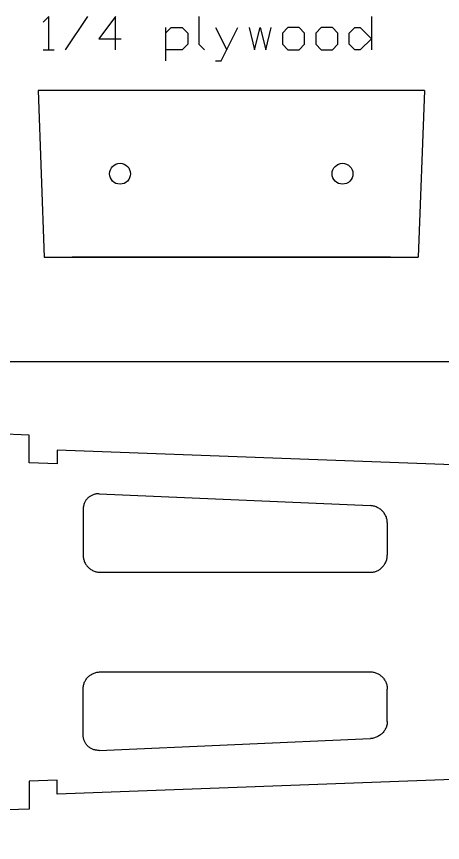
# Model space of a CAD drawing. Extents: x 0.2 to 70.7, y 1.4 to 13.9.
# Drawn here: x 7.01 to 10.84, y 5.77 to 13.2 of the extents above; entities that cross this region are included whole.
import ezdxf

# ---------------------------------------------------------------- set-up
doc = ezdxf.new("R2010")
doc.units = 0
doc.layers.get('0').update_dxf_attribs({"color": 9, "linetype": 'CONTINUOUS'})

msp = doc.modelspace()

# ---------------------------------------------------------------- linework, layer by layer
at = {"color": 7, "linetype": 'CONTINUOUS'}
for p, q in [((10.6779, 12.5354), (7.2056, 12.5354)), ((7.2056, 12.5354), (7.2607, 11.0354)), ((10.6779, 12.5354), (10.6224, 11.0354)), ((7.2607, 11.0354), (10.6224, 11.0354)), ((10.3725, 11.0354), (7.5106, 11.0354)), ((7.1258, 9.4342), (4.111, 9.5455)), ((7.1258, 9.1843), (7.1258, 9.4342)), ((7.3759, 9.2998), (7.3758, 9.175)), ((14.8757, 9.0223), (7.3759, 9.2998)), ((7.3758, 9.175), (7.1258, 9.1843)), ((7.7555, 8.9066), (10.1946, 8.8011)), ((7.6105, 8.771), (7.6105, 8.3528)), ((10.3445, 8.6483), (10.3445, 8.3555)), ((7.7652, 8.2008), (10.1925, 8.2008)), ((7.7652, 7.3052), (10.1925, 7.3052)), ((7.6105, 6.7351), (7.6105, 7.1533)), ((10.3445, 6.8578), (10.3445, 7.1505)), ((7.7555, 6.5995), (10.1946, 6.7049)), ((14.8757, 6.4836), (7.3759, 6.2062)), ((7.3758, 6.331), (7.1258, 6.3218)), ((7.1258, 6.3218), (7.1258, 6.0719)), ((7.3759, 6.2061), (7.3758, 6.331)), ((7.1258, 6.0719), (4.111, 5.9605))]:
    msp.add_line(p, q, dxfattribs=at)
at = {"linetype": 'BYBLOCK', "flags": 128}
for points in [[(7.3012, 12.8994), (7.3012, 13.1994), (7.2512, 13.1494)], [(7.4512, 12.8994), (7.6512, 13.1994)], [(7.9012, 12.8994), (7.9012, 13.1994), (7.7512, 12.9994), (7.9512, 12.9994)], [(8.6512, 13.1994), (8.6512, 12.9494), (8.7012, 12.8994)], [(10.2012, 13.1994), (10.2012, 12.8994)], [(8.3512, 13.0994), (8.3512, 12.7994)], [(8.3512, 13.0494), (8.4012, 13.0994), (8.5012, 13.0994), (8.5512, 13.0494), (8.5512, 12.9494), (8.5012, 12.8994), (8.3512, 12.8994)], [(8.8012, 12.7994), (8.8512, 12.7994), (9.0012, 13.0994)], [(8.8012, 13.0994), (8.9012, 12.8994)], [(9.1012, 13.0994), (9.1512, 12.8994), (9.2012, 13.0994), (9.2512, 12.8994), (9.3012, 13.0994)], [(9.4512, 12.8994), (9.5512, 12.8994), (9.6012, 12.9494), (9.6012, 13.0494), (9.5512, 13.0994), (9.4512, 13.0994), (9.4012, 13.0494), (9.4012, 12.9494), (9.4512, 12.8994)], [(9.7512, 12.8994), (9.8512, 12.8994), (9.9012, 12.9494), (9.9012, 13.0494), (9.8512, 13.0994), (9.7512, 13.0994), (9.7012, 13.0494), (9.7012, 12.9494), (9.7512, 12.8994)], [(10.2012, 12.9994), (10.1012, 12.8994), (10.0512, 12.8994), (10.0012, 12.9494), (10.0012, 13.0494), (10.0512, 13.0994), (10.1012, 13.0994), (10.2012, 12.9994)], [(7.2512, 12.8994), (7.3512, 12.8994)]]:
    msp.add_lwpolyline(points, dxfattribs=at)
at = {"color": 7, "linetype": 'CONTINUOUS', "flags": 128}
msp.add_lwpolyline([(0.2581, 10.0976), (15.4726, 10.0976), (15.4726, 2.8108), (0.2581, 2.8108)], close=True, dxfattribs=at)
for points in [[(7.7555, 8.9066), (7.7485, 8.9068), (7.7415, 8.9066), (7.7346, 8.9061), (7.7277, 8.9053), (7.7208, 8.9041), (7.714, 8.9026), (7.7073, 8.9007), (7.7007, 8.8985), (7.6942, 8.8959), (7.6879, 8.8931), (7.6817, 8.8899), (7.6756, 8.8864), (7.6698, 8.8827), (7.6642, 8.8786), (7.6588, 8.8742), (7.6536, 8.8696), (7.6486, 8.8648), (7.6439, 8.8597), (7.6395, 8.8543), (7.6354, 8.8488), (7.6315, 8.843), (7.628, 8.8371), (7.6247, 8.831), (7.6218, 8.8247), (7.6192, 8.8183), (7.6169, 8.8118), (7.615, 8.8051), (7.6134, 8.7984), (7.6121, 8.7916), (7.6112, 8.7848), (7.6107, 8.7779), (7.6105, 8.771)], [(10.3445, 8.6483), (10.3441, 8.6563), (10.3434, 8.6643), (10.3421, 8.6723), (10.3405, 8.6802), (10.3384, 8.688), (10.3358, 8.6956), (10.3328, 8.7032), (10.3294, 8.7106), (10.3256, 8.7178), (10.3214, 8.7249), (10.3168, 8.7317), (10.3118, 8.7383), (10.3065, 8.7447), (10.3008, 8.7508), (10.2948, 8.7566), (10.2884, 8.7622), (10.2818, 8.7674), (10.2749, 8.7723), (10.2677, 8.7768), (10.2602, 8.7811), (10.2526, 8.7849), (10.2447, 8.7884), (10.2366, 8.7915), (10.2284, 8.7943), (10.22, 8.7966), (10.2115, 8.7985), (10.2029, 8.8), (10.1943, 8.8012)], [(7.6105, 8.3528), (7.6107, 8.3449), (7.6113, 8.3371), (7.6124, 8.3292), (7.6138, 8.3215), (7.6157, 8.3138), (7.618, 8.3063), (7.6207, 8.2988), (7.6238, 8.2915), (7.6273, 8.2844), (7.6311, 8.2775), (7.6354, 8.2707), (7.6399, 8.2642), (7.6448, 8.2579), (7.6501, 8.2519), (7.6557, 8.2461), (7.6615, 8.2407), (7.6677, 8.2355), (7.6741, 8.2307), (7.6808, 8.2261), (7.6877, 8.222), (7.6948, 8.2181), (7.7021, 8.2147), (7.7096, 8.2116), (7.7172, 8.2088), (7.725, 8.2065), (7.7329, 8.2046), (7.7409, 8.203), (7.7489, 8.2019), (7.7571, 8.2012), (7.7652, 8.2008)], [(10.1925, 8.2008), (10.2004, 8.2011), (10.2083, 8.2017), (10.2161, 8.2027), (10.2238, 8.2042), (10.2315, 8.2061), (10.239, 8.2084), (10.2465, 8.2111), (10.2538, 8.2142), (10.2609, 8.2176), (10.2678, 8.2215), (10.2746, 8.2257), (10.2811, 8.2303), (10.2874, 8.2352), (10.2934, 8.2405), (10.2992, 8.246), (10.3046, 8.2519), (10.3098, 8.258), (10.3146, 8.2644), (10.3192, 8.2711), (10.3234, 8.278), (10.3272, 8.2851), (10.3307, 8.2924), (10.3337, 8.2999), (10.3365, 8.3076), (10.3388, 8.3154), (10.3407, 8.3232), (10.3423, 8.3312), (10.3434, 8.3393), (10.3441, 8.3474), (10.3445, 8.3555)], [(7.6105, 7.1533), (7.6107, 7.1611), (7.6113, 7.169), (7.6124, 7.1768), (7.6139, 7.1846), (7.6157, 7.1922), (7.618, 7.1998), (7.6207, 7.2072), (7.6238, 7.2145), (7.6273, 7.2216), (7.6311, 7.2286), (7.6354, 7.2353), (7.6399, 7.2418), (7.6448, 7.2481), (7.6501, 7.2541), (7.6557, 7.2599), (7.6615, 7.2654), (7.6677, 7.2705), (7.6741, 7.2754), (7.6808, 7.2799), (7.6877, 7.2841), (7.6948, 7.2879), (7.7021, 7.2914), (7.7096, 7.2945), (7.7172, 7.2972), (7.725, 7.2995), (7.7329, 7.3015), (7.7409, 7.303), (7.7489, 7.3041), (7.7571, 7.3049), (7.7652, 7.3052)], [(10.1925, 7.3052), (10.2004, 7.305), (10.2083, 7.3044), (10.2161, 7.3033), (10.2238, 7.3018), (10.2315, 7.2999), (10.2391, 7.2977), (10.2465, 7.295), (10.2538, 7.2919), (10.2609, 7.2884), (10.2678, 7.2845), (10.2746, 7.2803), (10.2811, 7.2758), (10.2874, 7.2708), (10.2934, 7.2656), (10.2992, 7.26), (10.3046, 7.2542), (10.3098, 7.248), (10.3147, 7.2416), (10.3192, 7.2349), (10.3234, 7.228), (10.3272, 7.2209), (10.3307, 7.2136), (10.3338, 7.2061), (10.3365, 7.1985), (10.3388, 7.1907), (10.3407, 7.1828), (10.3423, 7.1748), (10.3434, 7.1668), (10.3441, 7.1586), (10.3445, 7.1505)], [(10.3445, 6.8578), (10.3441, 6.8497), (10.3434, 6.8417), (10.3421, 6.8338), (10.3405, 6.8259), (10.3384, 6.8181), (10.3358, 6.8104), (10.3328, 6.8028), (10.3294, 6.7954), (10.3256, 6.7882), (10.3214, 6.7812), (10.3168, 6.7743), (10.3119, 6.7677), (10.3065, 6.7613), (10.3008, 6.7552), (10.2948, 6.7494), (10.2884, 6.7439), (10.2818, 6.7387), (10.2749, 6.7338), (10.2677, 6.7292), (10.2602, 6.725), (10.2526, 6.7211), (10.2447, 6.7176), (10.2366, 6.7145), (10.2284, 6.7118), (10.22, 6.7095), (10.2115, 6.7075), (10.2029, 6.706), (10.1943, 6.7049)], [(7.7555, 6.5995), (7.7485, 6.5993), (7.7415, 6.5994), (7.7346, 6.5999), (7.7277, 6.6008), (7.7208, 6.602), (7.714, 6.6035), (7.7073, 6.6054), (7.7007, 6.6076), (7.6942, 6.6101), (7.6879, 6.613), (7.6817, 6.6161), (7.6756, 6.6196), (7.6698, 6.6234), (7.6642, 6.6275), (7.6588, 6.6318), (7.6536, 6.6364), (7.6486, 6.6413), (7.6439, 6.6464), (7.6395, 6.6517), (7.6354, 6.6573), (7.6315, 6.663), (7.628, 6.669), (7.6247, 6.6751), (7.6218, 6.6813), (7.6192, 6.6877), (7.6169, 6.6943), (7.615, 6.7009), (7.6134, 6.7076), (7.6121, 6.7144), (7.6112, 6.7213), (7.6107, 6.7282), (7.6105, 6.7351)]]:
    msp.add_lwpolyline(points, dxfattribs=at)
at = {"color": 7, "linetype": 'CONTINUOUS'}
for centre in [(7.9417, 11.7854), (9.9417, 11.7854)]:
    msp.add_circle(centre, 0.0938, dxfattribs=at)

doc.saveas('drawing.dxf')
